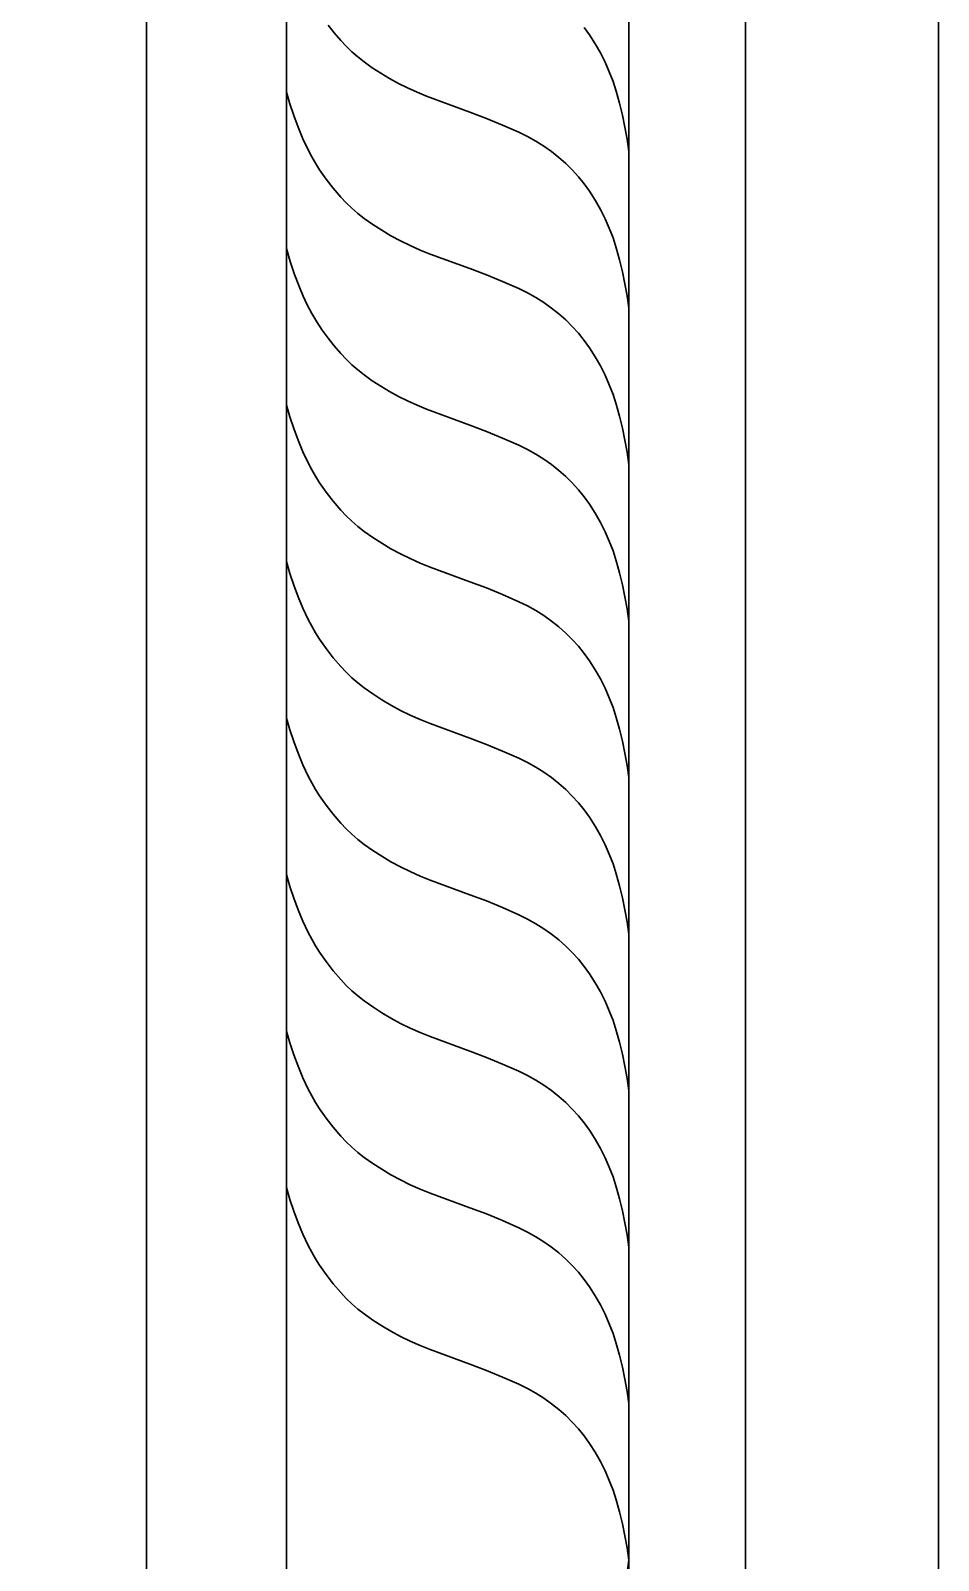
# Model space of a CAD drawing. Header units: millimetres. Extents: x 5940 to 9066, y 1327 to 3250.
# Drawn here: x 8033.6 to 8166.1, y 2330 to 2553.3 of the extents above; entities that cross this region are included whole.
import ezdxf

# ---------------------------------------------------------------- set-up
doc = ezdxf.new("R2010")
doc.units = ezdxf.units.MM
doc.layers.add('Default Layer', color=7, linetype='Continuous', lineweight=30)

msp = doc.modelspace()

# ---------------------------------------------------------------- linework, layer by layer
at = {"layer": 'Default Layer', "color": 18, "lineweight": 30, "true_color": 0x000000}
for points in [[(7506.14, 3245.1), (7506.14, 1415.1), (7506.14, 1415.1), (8166.14, 1415.1), (8166.14, 1415.1), (8166.14, 3245.1), (8166.14, 3245.1), (7506.14, 3245.1)], [(8050.57, 1415.1), (8050.57, 1798.18), (8050.57, 1798.18), (8050.57, 2064.18), (8050.57, 2064.18), (8050.57, 2330.1), (8050.57, 2330.1), (8050.57, 2596.02), (8050.57, 2596.02), (8050.57, 2862.02), (8050.57, 2862.02), (8050.57, 3245.1)], [(8070.99, 1415.1), (8070.99, 1798.18), (8070.99, 1798.18), (8070.99, 2064.18), (8070.99, 2064.18), (8070.99, 2330.1), (8070.99, 2330.1), (8070.99, 2596.02), (8070.99, 2596.02), (8070.99, 2862.02), (8070.99, 2862.02), (8070.99, 3245.1)], [(8120.97, 2512.82), (8120.71, 2514.6), (8120.39, 2516.36), (8120.02, 2518.12), (8119.59, 2519.87), (8119.11, 2521.6), (8119.11, 2521.6), (8118.65, 2523.04), (8118.11, 2524.46), (8117.49, 2525.85), (8116.81, 2527.21), (8116.05, 2528.55), (8115.22, 2529.85), (8115.22, 2529.85), (8114.44, 2530.93), (8113.61, 2531.97), (8112.71, 2532.96), (8111.75, 2533.91), (8110.73, 2534.8), (8109.66, 2535.65), (8108.54, 2536.44), (8107.37, 2537.18), (8106.15, 2537.86), (8104.88, 2538.48), (8104.88, 2538.48), (8102.54, 2539.52), (8100.16, 2540.49), (8097.75, 2541.4), (8097.75, 2541.4), (8094.59, 2542.56), (8091.44, 2543.75), (8091.44, 2543.75), (8090.04, 2544.31), (8088.67, 2544.93), (8087.33, 2545.6), (8086.02, 2546.31), (8084.75, 2547.08), (8083.51, 2547.89), (8082.31, 2548.74), (8082.31, 2548.74), (8081.39, 2549.46), (8080.52, 2550.22), (8079.69, 2551.02), (8078.9, 2551.85), (8078.9, 2551.85), (8077.95, 2552.96), (8077.05, 2554.1)], [(8120.97, 2535.66), (8120.71, 2537.44), (8120.39, 2539.2), (8120.02, 2540.96), (8119.59, 2542.71), (8119.11, 2544.45), (8119.11, 2544.45), (8118.65, 2545.88), (8118.11, 2547.3), (8117.49, 2548.69), (8116.81, 2550.06), (8116.05, 2551.39), (8115.22, 2552.69), (8115.22, 2552.69), (8114.44, 2553.77)], [(8120.97, 2489.98), (8120.71, 2491.76), (8120.39, 2493.52), (8120.02, 2495.28), (8119.59, 2497.03), (8119.11, 2498.76), (8119.11, 2498.76), (8118.65, 2500.2), (8118.11, 2501.62), (8117.49, 2503.01), (8116.81, 2504.37), (8116.05, 2505.71), (8115.22, 2507.01), (8115.22, 2507.01), (8114.44, 2508.09), (8113.61, 2509.13), (8112.71, 2510.12), (8111.75, 2511.07), (8110.73, 2511.96), (8109.66, 2512.81), (8108.54, 2513.6), (8107.37, 2514.34), (8106.15, 2515.02), (8104.88, 2515.64), (8104.88, 2515.64), (8102.54, 2516.67), (8100.16, 2517.65), (8097.75, 2518.56), (8097.75, 2518.56), (8091.98, 2520.69), (8091.98, 2520.69), (8090.5, 2521.28), (8089.05, 2521.92), (8087.63, 2522.62), (8086.24, 2523.37), (8084.89, 2524.16), (8083.58, 2525.01), (8082.31, 2525.9), (8082.31, 2525.9), (8081.39, 2526.62), (8080.51, 2527.38), (8079.68, 2528.17), (8078.9, 2529.01), (8078.9, 2529.01), (8077.81, 2530.3), (8076.79, 2531.63), (8075.82, 2533), (8075.82, 2533), (8075.22, 2533.94), (8074.67, 2534.9), (8074.17, 2535.88), (8074.17, 2535.88), (8073.4, 2537.53), (8072.7, 2539.2), (8072.07, 2540.9), (8071.49, 2542.61), (8070.99, 2544.33)], [(8120.97, 2467.14), (8120.71, 2468.91), (8120.39, 2470.68), (8120.02, 2472.44), (8119.59, 2474.19), (8119.11, 2475.92), (8119.11, 2475.92), (8118.65, 2477.36), (8118.11, 2478.78), (8117.49, 2480.17), (8116.81, 2481.53), (8116.05, 2482.87), (8115.22, 2484.17), (8115.22, 2484.17), (8114.44, 2485.25), (8113.61, 2486.29), (8112.71, 2487.28), (8111.75, 2488.22), (8110.74, 2489.12), (8109.67, 2489.96), (8108.54, 2490.75), (8107.37, 2491.49), (8106.15, 2492.17), (8104.89, 2492.79), (8104.89, 2492.79), (8102.54, 2493.83), (8100.16, 2494.81), (8097.75, 2495.72), (8097.75, 2495.72), (8094.59, 2496.88), (8091.44, 2498.06), (8091.44, 2498.06), (8090.04, 2498.63), (8088.67, 2499.25), (8087.33, 2499.91), (8086.02, 2500.63), (8084.75, 2501.39), (8083.51, 2502.21), (8082.31, 2503.06), (8082.31, 2503.06), (8081.39, 2503.78), (8080.52, 2504.54), (8079.69, 2505.34), (8078.9, 2506.17), (8078.9, 2506.17), (8077.95, 2507.28), (8077.05, 2508.41), (8076.21, 2509.58), (8075.42, 2510.78), (8074.7, 2512.01), (8074.03, 2513.26), (8073.42, 2514.54), (8072.87, 2515.84), (8072.87, 2515.84), (8072.17, 2517.71), (8071.55, 2519.59), (8070.99, 2521.49)], [(8120.97, 2444.3), (8120.71, 2446.07), (8120.39, 2447.84), (8120.02, 2449.6), (8119.59, 2451.35), (8119.11, 2453.08), (8119.11, 2453.08), (8118.65, 2454.52), (8118.11, 2455.94), (8117.49, 2457.33), (8116.81, 2458.69), (8116.05, 2460.03), (8115.22, 2461.33), (8115.22, 2461.33), (8114.44, 2462.41), (8113.61, 2463.45), (8112.71, 2464.44), (8111.75, 2465.38), (8110.73, 2466.28), (8109.66, 2467.13), (8108.54, 2467.92), (8107.37, 2468.65), (8106.15, 2469.34), (8104.88, 2469.96), (8104.88, 2469.96), (8102.54, 2470.99), (8100.16, 2471.97), (8097.75, 2472.88), (8097.75, 2472.88), (8091.98, 2475.01), (8091.98, 2475.01), (8090.5, 2475.6), (8089.05, 2476.24), (8087.63, 2476.94), (8086.24, 2477.68), (8084.89, 2478.48), (8083.58, 2479.33), (8082.31, 2480.22), (8082.31, 2480.22), (8081.39, 2480.94), (8080.51, 2481.69), (8079.68, 2482.49), (8078.9, 2483.33), (8078.9, 2483.33), (8077.81, 2484.62), (8076.79, 2485.95), (8075.82, 2487.31), (8075.82, 2487.31), (8075.22, 2488.26), (8074.67, 2489.22), (8074.17, 2490.2), (8074.17, 2490.2), (8073.4, 2491.85), (8072.7, 2493.52), (8072.07, 2495.22), (8071.49, 2496.93), (8070.99, 2498.65)], [(8120.97, 2421.46), (8120.71, 2423.23), (8120.39, 2425), (8120.02, 2426.76), (8119.59, 2428.51), (8119.11, 2430.24), (8119.11, 2430.24), (8118.65, 2431.68), (8118.11, 2433.1), (8117.49, 2434.49), (8116.81, 2435.85), (8116.05, 2437.19), (8115.22, 2438.49), (8115.22, 2438.49), (8114.44, 2439.57), (8113.61, 2440.61), (8112.71, 2441.6), (8111.75, 2442.54), (8110.73, 2443.44), (8109.66, 2444.28), (8108.54, 2445.08), (8107.37, 2445.81), (8106.15, 2446.49), (8104.88, 2447.12), (8104.88, 2447.12), (8102.54, 2448.15), (8100.16, 2449.13), (8097.75, 2450.04), (8097.75, 2450.04), (8091.98, 2452.17), (8091.98, 2452.17), (8090.5, 2452.76), (8089.05, 2453.4), (8087.63, 2454.1), (8086.24, 2454.84), (8084.89, 2455.64), (8083.58, 2456.49), (8082.31, 2457.38), (8082.31, 2457.38), (8081.39, 2458.1), (8080.51, 2458.85), (8079.68, 2459.65), (8078.9, 2460.49), (8078.9, 2460.49), (8077.81, 2461.78), (8076.79, 2463.11), (8075.82, 2464.47), (8075.82, 2464.47), (8075.22, 2465.41), (8074.67, 2466.38), (8074.17, 2467.36), (8074.17, 2467.36), (8073.4, 2469.01), (8072.7, 2470.68), (8072.07, 2472.37), (8071.49, 2474.08), (8070.99, 2475.81)], [(8120.97, 2398.62), (8120.71, 2400.39), (8120.39, 2402.16), (8120.02, 2403.92), (8119.59, 2405.66), (8119.11, 2407.4), (8119.11, 2407.4), (8118.65, 2408.84), (8118.11, 2410.26), (8117.49, 2411.65), (8116.81, 2413.01), (8116.05, 2414.35), (8115.22, 2415.65), (8115.22, 2415.65), (8114.44, 2416.73), (8113.61, 2417.77), (8112.71, 2418.76), (8111.75, 2419.7), (8110.73, 2420.6), (8109.66, 2421.44), (8108.54, 2422.24), (8107.37, 2422.97), (8106.15, 2423.65), (8104.88, 2424.28), (8104.88, 2424.28), (8102.54, 2425.31), (8100.16, 2426.29), (8097.75, 2427.2), (8097.75, 2427.2), (8091.98, 2429.33), (8091.98, 2429.33), (8090.5, 2429.92), (8089.05, 2430.56), (8087.63, 2431.26), (8086.24, 2432), (8084.89, 2432.8), (8083.58, 2433.65), (8082.31, 2434.54), (8082.31, 2434.54), (8081.39, 2435.26), (8080.51, 2436.01), (8079.68, 2436.81), (8078.9, 2437.65), (8078.9, 2437.65), (8077.81, 2438.94), (8076.79, 2440.27), (8075.82, 2441.63), (8075.82, 2441.63), (8075.22, 2442.57), (8074.67, 2443.54), (8074.17, 2444.52), (8074.17, 2444.52), (8073.4, 2446.17), (8072.7, 2447.84), (8072.07, 2449.54), (8071.49, 2451.25), (8070.99, 2452.97)], [(8120.97, 2375.78), (8120.71, 2377.55), (8120.39, 2379.32), (8120.02, 2381.08), (8119.59, 2382.82), (8119.11, 2384.56), (8119.11, 2384.56), (8118.65, 2386), (8118.11, 2387.42), (8117.49, 2388.81), (8116.81, 2390.17), (8116.05, 2391.51), (8115.22, 2392.81), (8115.22, 2392.81), (8114.44, 2393.89), (8113.61, 2394.93), (8112.71, 2395.92), (8111.75, 2396.86), (8110.73, 2397.76), (8109.66, 2398.6), (8108.54, 2399.4), (8107.37, 2400.13), (8106.15, 2400.81), (8104.88, 2401.43), (8104.88, 2401.43), (8102.54, 2402.47), (8100.16, 2403.45), (8097.75, 2404.36), (8097.75, 2404.36), (8091.98, 2406.49), (8091.98, 2406.49), (8090.5, 2407.08), (8089.05, 2407.72), (8087.63, 2408.42), (8086.24, 2409.16), (8084.89, 2409.96), (8083.58, 2410.81), (8082.31, 2411.7), (8082.31, 2411.7), (8081.39, 2412.42), (8080.51, 2413.17), (8079.68, 2413.97), (8078.9, 2414.81), (8078.9, 2414.81), (8077.81, 2416.1), (8076.79, 2417.43), (8075.82, 2418.79), (8075.82, 2418.79), (8075.22, 2419.73), (8074.67, 2420.7), (8074.17, 2421.68), (8074.17, 2421.68), (8073.4, 2423.33), (8072.7, 2425), (8072.07, 2426.69), (8071.49, 2428.4), (8070.99, 2430.13)], [(8120.97, 2352.94), (8120.71, 2354.71), (8120.39, 2356.48), (8120.02, 2358.24), (8119.59, 2359.98), (8119.11, 2361.72), (8119.11, 2361.72), (8118.65, 2363.16), (8118.11, 2364.58), (8117.49, 2365.97), (8116.81, 2367.33), (8116.05, 2368.67), (8115.22, 2369.97), (8115.22, 2369.97), (8114.44, 2371.05), (8113.61, 2372.09), (8112.71, 2373.08), (8111.75, 2374.02), (8110.73, 2374.92), (8109.66, 2375.76), (8108.54, 2376.56), (8107.37, 2377.29), (8106.15, 2377.97), (8104.88, 2378.59), (8104.88, 2378.59), (8102.54, 2379.63), (8100.16, 2380.61), (8097.75, 2381.52), (8097.75, 2381.52), (8091.98, 2383.65), (8091.98, 2383.65), (8090.5, 2384.24), (8089.05, 2384.88), (8087.63, 2385.58), (8086.24, 2386.32), (8084.89, 2387.12), (8083.58, 2387.97), (8082.31, 2388.86), (8082.31, 2388.86), (8081.39, 2389.58), (8080.51, 2390.33), (8079.68, 2391.13), (8078.9, 2391.97), (8078.9, 2391.97), (8077.81, 2393.26), (8076.79, 2394.59), (8075.82, 2395.95), (8075.82, 2395.95), (8075.22, 2396.89), (8074.67, 2397.85), (8074.17, 2398.84), (8074.17, 2398.84), (8073.4, 2400.49), (8072.7, 2402.16), (8072.07, 2403.85), (8071.49, 2405.56), (8070.99, 2407.29)], [(8120.71, 2328.32), (8120.97, 2330.1), (8120.97, 2330.1), (8120.71, 2331.87), (8120.39, 2333.64), (8120.02, 2335.4), (8119.59, 2337.14), (8119.11, 2338.88), (8119.11, 2338.88), (8118.65, 2340.32), (8118.11, 2341.73), (8117.49, 2343.13), (8116.81, 2344.49), (8116.05, 2345.83), (8115.22, 2347.13), (8115.22, 2347.13), (8114.44, 2348.21), (8113.61, 2349.25), (8112.71, 2350.24), (8111.75, 2351.18), (8110.73, 2352.08), (8109.66, 2352.92), (8108.54, 2353.72), (8107.37, 2354.45), (8106.15, 2355.13), (8104.88, 2355.75), (8104.88, 2355.75), (8102.54, 2356.79), (8100.16, 2357.77), (8097.75, 2358.68), (8097.75, 2358.68), (8091.98, 2360.81), (8091.98, 2360.81), (8090.5, 2361.4), (8089.05, 2362.04), (8087.63, 2362.74), (8086.24, 2363.48), (8084.89, 2364.28), (8083.58, 2365.13), (8082.31, 2366.02), (8082.31, 2366.02), (8081.39, 2366.73), (8080.51, 2367.49), (8079.68, 2368.29), (8078.9, 2369.13), (8078.9, 2369.13), (8077.81, 2370.42), (8076.79, 2371.75), (8075.82, 2373.11), (8075.82, 2373.11), (8075.22, 2374.05), (8074.67, 2375.01), (8074.17, 2376), (8074.17, 2376), (8073.4, 2377.65), (8072.7, 2379.32), (8072.07, 2381.01), (8071.49, 2382.72), (8070.99, 2384.45)]]:
    msp.add_lwpolyline(points, dxfattribs=at)
for points in [[(8120.97, 1415.1, 0), (8120.97, 1923.05, 0), (8120.97, 2577.83, 0), (8120.97, 3245.1, 0)], [(8137.97, 1415.1, 0), (8137.97, 1923.05, 0), (8137.97, 2577.83, 0), (8137.97, 3245.1, 0)]]:
    msp.add_polyline3d(points, dxfattribs=at)

doc.saveas('drawing.dxf')
